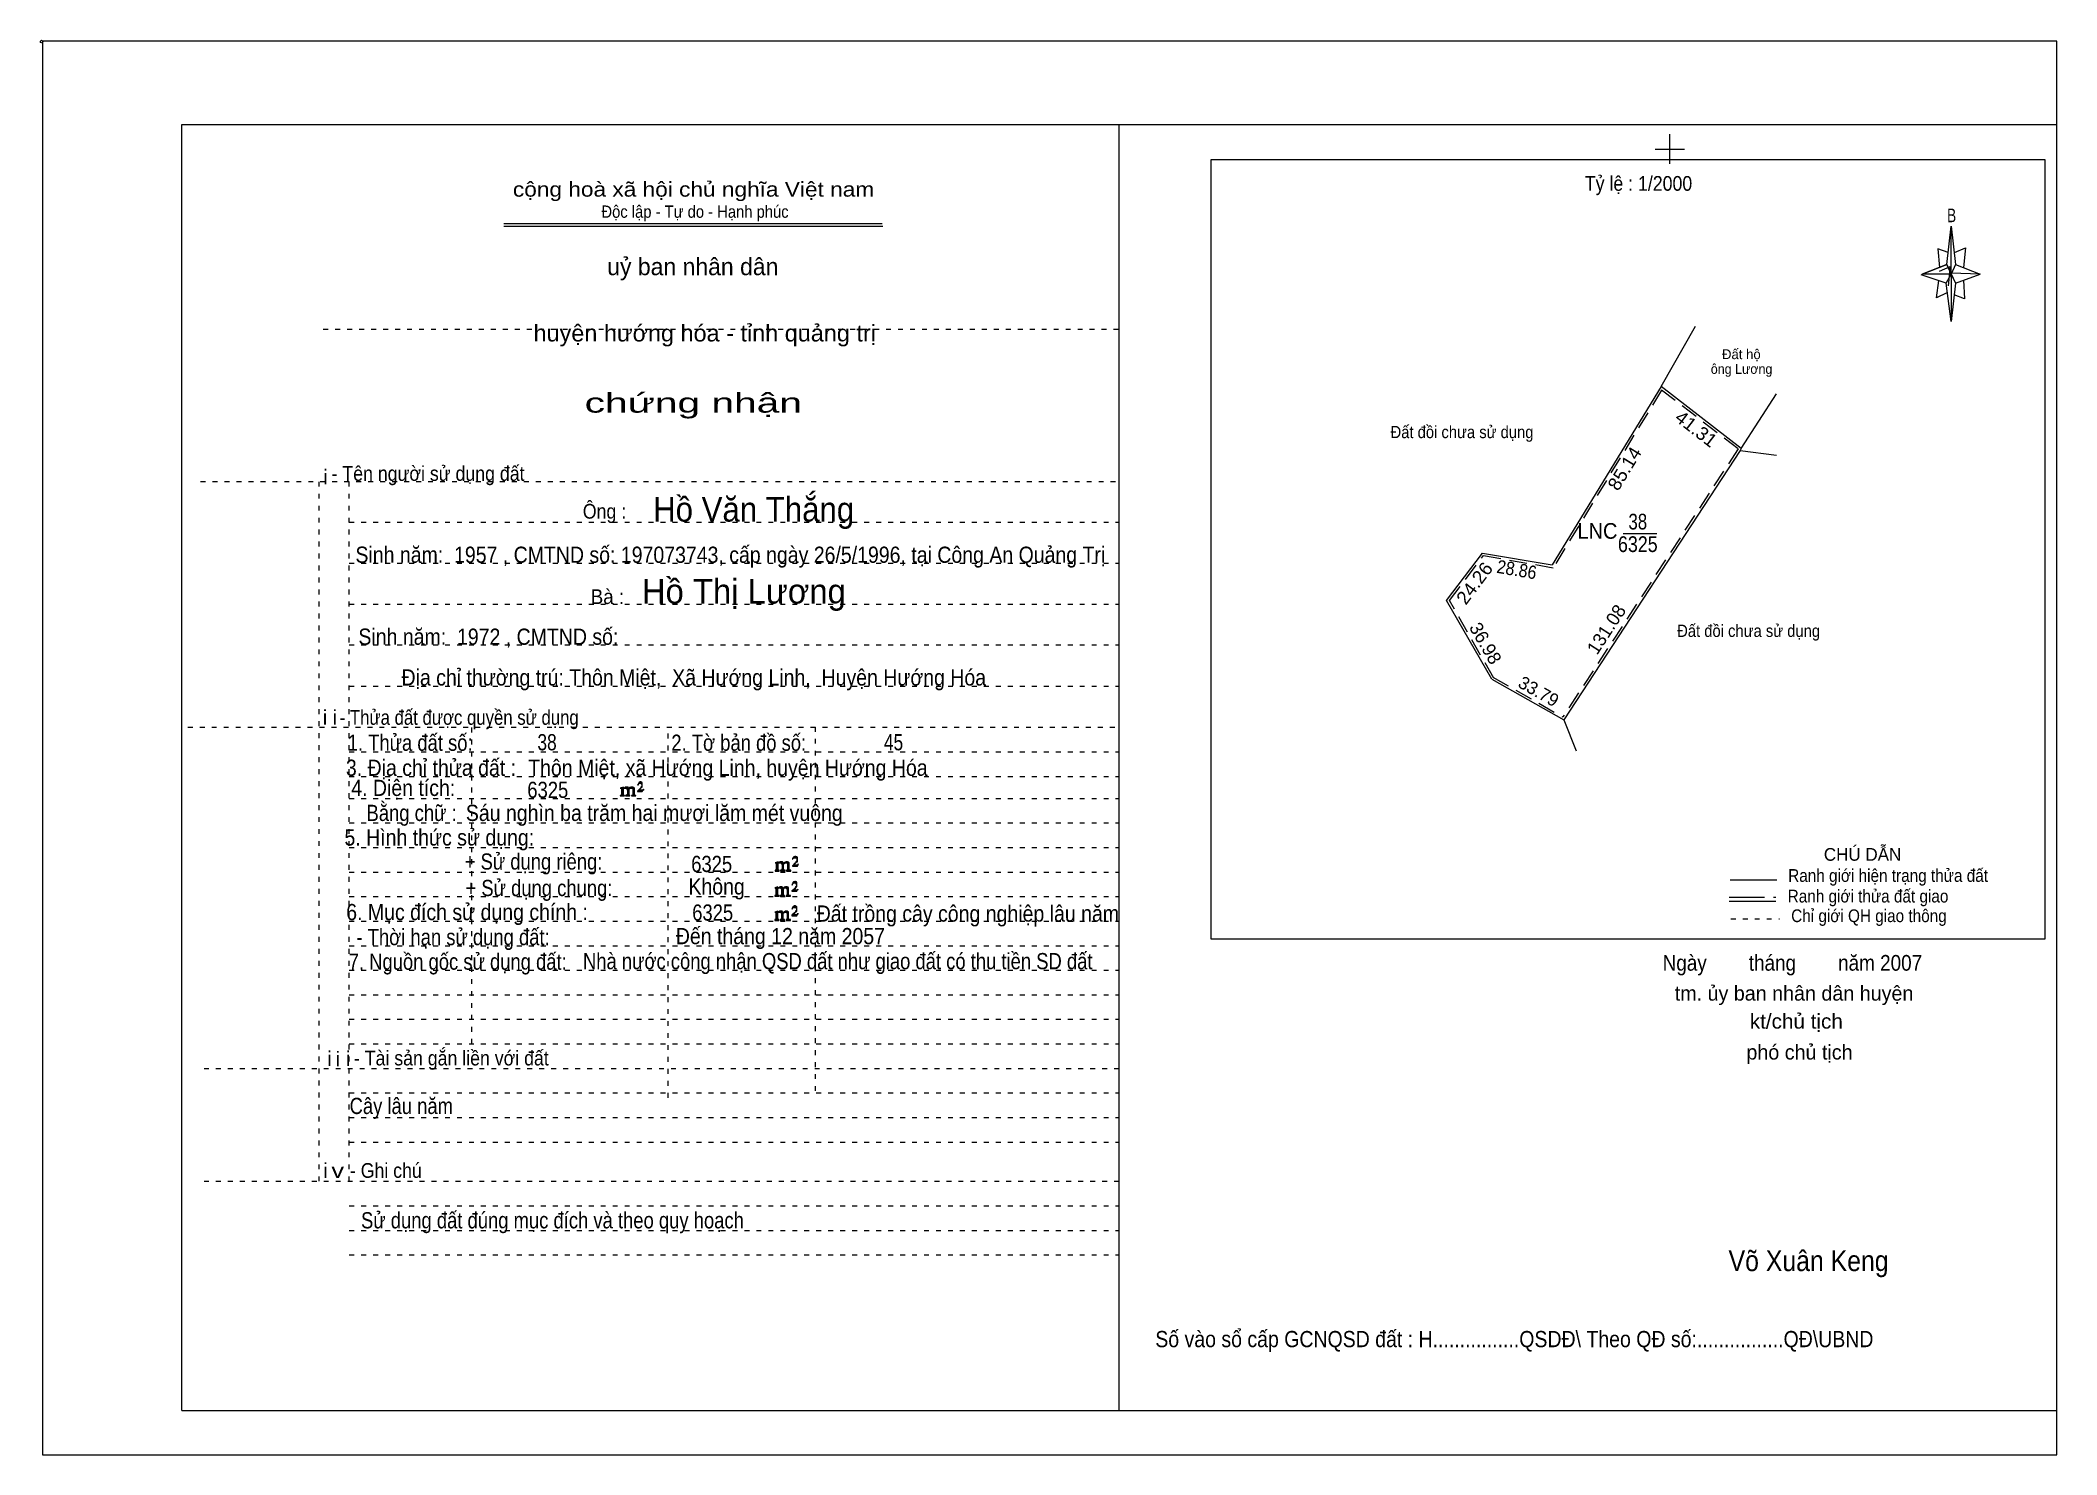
# Model space of a CAD drawing. Header units: centimetres. Extents: x -1.6 to 39.5, y -3.3 to 25.5.
import ezdxf
from ezdxf.enums import TextEntityAlignment as Align

# ---------------------------------------------------------------- set-up
doc = ezdxf.new("R2010")
doc.units = ezdxf.units.CM
doc.header["$LTSCALE"] = 0.12
for name, pattern in [('DOTTED', [1.5, 0.3, -1.2]), ('LONG_DASHED', [7.5, 6, -1.5]), ('MEDIUM_DASHED', [4.5, 3, -1.5])]:
    doc.linetypes.add(name, pattern=pattern)
for name, color, linetype, lineweight in [('1', 7, 'DOTTED', 13), ('10', 7, 'Continuous', 13), ('13', 7, 'Continuous', 13), ('4', 7, 'Continuous', 13), ('5', 7, 'Continuous', 13), ('50', 7, 'Continuous', 13), ('63', 7, 'Continuous', 13)]:
    doc.layers.add(name, color=color, linetype=linetype, lineweight=lineweight)
doc.layers.add('30', color=7, linetype='Continuous')
doc.layers.add('33', color=7, linetype='Continuous')

msp = doc.modelspace()

# ---------------------------------------------------------------- hatches: boundary and pattern name
at = {"layer": '50'}
for points in [[(10.27, 10.13), (10.27, 10.12), (10.27, 10.11), (10.25, 10.11), (10.24, 10.11), (10.24, 10.1), (10.33, 10.1), (10.33, 10.11), (10.32, 10.11), (10.31, 10.11), (10.31, 10.12), (10.31, 10.13), (10.31, 10.24), (10.31, 10.25), (10.32, 10.26), (10.34, 10.26), (10.35, 10.26), (10.36, 10.26), (10.37, 10.25), (10.39, 10.22), (10.39, 10.13), (10.37, 10.12), (10.37, 10.11), (10.36, 10.11), (10.35, 10.11), (10.35, 10.1), (10.44, 10.1), (10.44, 10.11), (10.43, 10.11), (10.42, 10.11), (10.42, 10.12), (10.42, 10.13), (10.42, 10.24), (10.44, 10.26), (10.45, 10.26), (10.46, 10.26), (10.49, 10.26), (10.49, 10.25), (10.5, 10.24), (10.5, 10.22), (10.5, 10.13), (10.5, 10.12), (10.49, 10.11), (10.49, 10.11), (10.47, 10.11), (10.47, 10.1), (10.56, 10.1), (10.56, 10.11), (10.55, 10.11), (10.54, 10.11), (10.53, 10.12), (10.53, 10.13), (10.53, 10.2), (10.53, 10.25), (10.53, 10.26), (10.52, 10.27), (10.5, 10.28), (10.47, 10.28), (10.46, 10.28), (10.44, 10.27), (10.41, 10.25), (10.41, 10.26), (10.4, 10.28), (10.39, 10.28), (10.37, 10.28), (10.35, 10.28), (10.34, 10.28), (10.32, 10.26), (10.31, 10.26), (10.31, 10.25), (10.31, 10.25), (10.31, 10.26), (10.31, 10.28), (10.24, 10.26), (10.24, 10.26), (10.25, 10.26), (10.27, 10.25), (10.27, 10.24), (10.27, 10.23)], [(10.69, 10.19), (10.72, 10.24), (10.72, 10.24), (10.71, 10.22), (10.69, 10.22), (10.68, 10.22), (10.63, 10.22), (10.66, 10.26), (10.67, 10.27), (10.69, 10.28), (10.69, 10.3), (10.69, 10.32), (10.69, 10.34), (10.69, 10.35), (10.69, 10.37), (10.68, 10.38), (10.67, 10.38), (10.66, 10.39), (10.65, 10.39), (10.63, 10.38), (10.63, 10.38), (10.62, 10.37), (10.61, 10.35), (10.59, 10.33), (10.61, 10.33), (10.61, 10.35), (10.62, 10.35), (10.63, 10.36), (10.65, 10.36), (10.66, 10.36), (10.67, 10.35), (10.68, 10.35), (10.68, 10.32), (10.68, 10.3), (10.66, 10.28), (10.66, 10.26), (10.65, 10.25), (10.59, 10.2), (10.59, 10.19)], [(13.42, 8.61), (13.42, 8.6), (13.42, 8.59), (13.41, 8.59), (13.4, 8.59), (13.4, 8.57), (13.48, 8.57), (13.48, 8.59), (13.47, 8.59), (13.46, 8.59), (13.46, 8.6), (13.46, 8.61), (13.46, 8.72), (13.46, 8.73), (13.47, 8.74), (13.5, 8.74), (13.51, 8.74), (13.52, 8.74), (13.53, 8.73), (13.54, 8.69), (13.54, 8.61), (13.53, 8.6), (13.53, 8.59), (13.52, 8.59), (13.51, 8.59), (13.51, 8.57), (13.6, 8.57), (13.6, 8.59), (13.58, 8.59), (13.57, 8.59), (13.57, 8.6), (13.57, 8.61), (13.57, 8.72), (13.6, 8.74), (13.61, 8.74), (13.62, 8.74), (13.64, 8.74), (13.64, 8.73), (13.65, 8.72), (13.65, 8.69), (13.65, 8.61), (13.65, 8.6), (13.64, 8.59), (13.64, 8.59), (13.63, 8.59), (13.63, 8.57), (13.72, 8.57), (13.72, 8.59), (13.7, 8.59), (13.69, 8.59), (13.68, 8.6), (13.68, 8.61), (13.68, 8.68), (13.68, 8.73), (13.68, 8.74), (13.67, 8.75), (13.65, 8.76), (13.63, 8.76), (13.62, 8.76), (13.6, 8.75), (13.56, 8.73), (13.56, 8.74), (13.55, 8.76), (13.54, 8.76), (13.53, 8.76), (13.51, 8.76), (13.5, 8.76), (13.47, 8.74), (13.46, 8.74), (13.46, 8.73), (13.46, 8.73), (13.46, 8.74), (13.46, 8.76), (13.4, 8.74), (13.4, 8.74), (13.41, 8.74), (13.42, 8.73), (13.42, 8.72), (13.42, 8.71)], [(13.85, 8.67), (13.87, 8.72), (13.87, 8.72), (13.86, 8.69), (13.85, 8.69), (13.84, 8.69), (13.78, 8.69), (13.82, 8.74), (13.83, 8.75), (13.85, 8.76), (13.85, 8.78), (13.85, 8.79), (13.85, 8.82), (13.85, 8.83), (13.85, 8.85), (13.84, 8.86), (13.83, 8.86), (13.82, 8.87), (13.8, 8.87), (13.78, 8.86), (13.78, 8.86), (13.77, 8.85), (13.76, 8.83), (13.75, 8.81), (13.76, 8.81), (13.76, 8.83), (13.77, 8.83), (13.78, 8.84), (13.8, 8.84), (13.82, 8.84), (13.83, 8.83), (13.84, 8.83), (13.84, 8.79), (13.84, 8.78), (13.82, 8.76), (13.82, 8.74), (13.8, 8.73), (13.75, 8.68), (13.75, 8.67)], [(13.41, 8.09), (13.41, 8.08), (13.41, 8.07), (13.4, 8.07), (13.39, 8.07), (13.39, 8.06), (13.48, 8.06), (13.48, 8.07), (13.47, 8.07), (13.45, 8.07), (13.45, 8.08), (13.45, 8.09), (13.45, 8.2), (13.45, 8.21), (13.47, 8.23), (13.49, 8.23), (13.5, 8.23), (13.51, 8.23), (13.52, 8.21), (13.53, 8.18), (13.53, 8.09), (13.52, 8.08), (13.52, 8.07), (13.51, 8.07), (13.5, 8.07), (13.5, 8.06), (13.59, 8.06), (13.59, 8.07), (13.58, 8.07), (13.57, 8.07), (13.57, 8.08), (13.57, 8.09), (13.57, 8.2), (13.59, 8.23), (13.6, 8.23), (13.61, 8.23), (13.63, 8.23), (13.63, 8.21), (13.64, 8.2), (13.64, 8.18), (13.64, 8.09), (13.64, 8.08), (13.63, 8.07), (13.63, 8.07), (13.62, 8.07), (13.62, 8.06), (13.71, 8.06), (13.71, 8.07), (13.7, 8.07), (13.69, 8.07), (13.67, 8.08), (13.67, 8.09), (13.67, 8.17), (13.67, 8.21), (13.67, 8.23), (13.66, 8.24), (13.64, 8.25), (13.62, 8.25), (13.61, 8.25), (13.59, 8.24), (13.55, 8.21), (13.55, 8.23), (13.54, 8.25), (13.53, 8.25), (13.52, 8.25), (13.5, 8.25), (13.49, 8.25), (13.47, 8.23), (13.45, 8.23), (13.45, 8.21), (13.45, 8.21), (13.45, 8.23), (13.45, 8.25), (13.39, 8.23), (13.39, 8.23), (13.4, 8.23), (13.41, 8.21), (13.41, 8.2), (13.41, 8.19)], [(13.84, 8.16), (13.86, 8.2), (13.86, 8.2), (13.85, 8.18), (13.84, 8.18), (13.83, 8.18), (13.77, 8.18), (13.81, 8.23), (13.82, 8.24), (13.84, 8.25), (13.84, 8.27), (13.84, 8.28), (13.84, 8.3), (13.84, 8.31), (13.84, 8.34), (13.83, 8.35), (13.82, 8.35), (13.81, 8.36), (13.8, 8.36), (13.77, 8.35), (13.77, 8.35), (13.76, 8.34), (13.75, 8.31), (13.74, 8.29), (13.75, 8.29), (13.75, 8.31), (13.76, 8.31), (13.77, 8.33), (13.8, 8.33), (13.81, 8.33), (13.82, 8.31), (13.83, 8.31), (13.83, 8.28), (13.83, 8.27), (13.81, 8.25), (13.81, 8.23), (13.8, 8.21), (13.74, 8.17), (13.74, 8.16)], [(13.84, 7.66), (13.86, 7.71), (13.86, 7.71), (13.85, 7.68), (13.84, 7.68), (13.83, 7.68), (13.77, 7.68), (13.81, 7.73), (13.82, 7.74), (13.84, 7.75), (13.84, 7.77), (13.84, 7.78), (13.84, 7.81), (13.84, 7.82), (13.84, 7.84), (13.83, 7.85), (13.82, 7.85), (13.81, 7.86), (13.79, 7.86), (13.77, 7.85), (13.77, 7.85), (13.76, 7.84), (13.75, 7.82), (13.74, 7.8), (13.75, 7.8), (13.75, 7.82), (13.76, 7.82), (13.77, 7.83), (13.79, 7.83), (13.81, 7.83), (13.82, 7.82), (13.83, 7.82), (13.83, 7.78), (13.83, 7.77), (13.81, 7.75), (13.81, 7.73), (13.79, 7.72), (13.74, 7.67), (13.74, 7.66)], [(13.41, 7.6), (13.41, 7.59), (13.41, 7.58), (13.4, 7.58), (13.39, 7.58), (13.39, 7.56), (13.47, 7.56), (13.47, 7.58), (13.46, 7.58), (13.45, 7.58), (13.45, 7.59), (13.45, 7.6), (13.45, 7.71), (13.45, 7.72), (13.46, 7.73), (13.49, 7.73), (13.5, 7.73), (13.51, 7.73), (13.52, 7.72), (13.53, 7.68), (13.53, 7.6), (13.52, 7.59), (13.52, 7.58), (13.51, 7.58), (13.5, 7.58), (13.5, 7.56), (13.59, 7.56), (13.59, 7.58), (13.57, 7.58), (13.56, 7.58), (13.56, 7.59), (13.56, 7.6), (13.56, 7.71), (13.59, 7.73), (13.6, 7.73), (13.61, 7.73), (13.63, 7.73), (13.63, 7.72), (13.64, 7.71), (13.64, 7.68), (13.64, 7.6), (13.64, 7.59), (13.63, 7.58), (13.63, 7.58), (13.62, 7.58), (13.62, 7.56), (13.71, 7.56), (13.71, 7.58), (13.69, 7.58), (13.68, 7.58), (13.67, 7.59), (13.67, 7.6), (13.67, 7.67), (13.67, 7.72), (13.67, 7.73), (13.66, 7.74), (13.64, 7.75), (13.62, 7.75), (13.61, 7.75), (13.59, 7.74), (13.55, 7.72), (13.55, 7.73), (13.54, 7.75), (13.53, 7.75), (13.52, 7.75), (13.5, 7.75), (13.49, 7.75), (13.46, 7.73), (13.45, 7.73), (13.45, 7.72), (13.45, 7.72), (13.45, 7.73), (13.45, 7.75), (13.39, 7.73), (13.39, 7.73), (13.4, 7.73), (13.41, 7.72), (13.41, 7.71), (13.41, 7.7)]]:
    msp.add_hatch(color=256, dxfattribs=at).paths.add_polyline_path(points)

# ---------------------------------------------------------------- linework, layer by layer
at = {"layer": '1', "linetype": 'Continuous'}
for p, q in [((1.31, -2.42), (1.31, 23.78)), ((1.31, 23.78), (39.51, 23.78)), ((20.41, -2.42), (20.41, 23.78)), ((39.51, -2.42), (39.51, 23.78)), ((7.87, 21.76), (15.58, 21.76)), ((7.87, 21.71), (15.59, 21.71)), ((37.26, 20.55), (36.75, 20.72)), ((1.31, -2.42), (39.51, -2.42))]:
    msp.add_line(p, q, dxfattribs=at)
at = {"layer": '1'}
for p, q in [((4.19, 19.61), (20.41, 19.61)), ((1.69, 16.51), (20.41, 16.51)), ((4.11, 2.25), (4.11, 16.51)), ((4.72, 2.25), (4.72, 16.51)), ((4.72, 15.68), (20.41, 15.68)), ((4.72, 14.84), (20.41, 14.84)), ((4.72, 14.01), (20.41, 14.01)), ((4.72, 13.18), (20.41, 13.18)), ((4.72, 12.34), (20.41, 12.34)), ((1.43, 11.5), (20.41, 11.5)), ((7.22, 5.05), (7.22, 11.5)), ((11.22, 3.95), (11.22, 11.5)), ((14.22, 4.09), (14.22, 11.5)), ((4.72, 11), (20.41, 11)), ((4.72, 10.5), (20.41, 10.5)), ((4.72, 10.05), (20.41, 10.05)), ((4.72, 9.55), (20.41, 9.55)), ((4.72, 9.05), (20.41, 9.05)), ((4.72, 8.55), (20.41, 8.55)), ((4.72, 8.05), (20.41, 8.05)), ((4.72, 7.55), (20.41, 7.55)), ((4.72, 7.05), (20.41, 7.05)), ((4.72, 6.55), (20.41, 6.55)), ((4.72, 6.05), (20.41, 6.05)), ((4.72, 5.55), (20.41, 5.55)), ((4.72, 5.05), (20.41, 5.05)), ((1.76, 4.55), (20.41, 4.55)), ((4.72, 4.05), (20.41, 4.05)), ((4.72, 3.55), (20.41, 3.55)), ((4.72, 3.05), (20.41, 3.05)), ((1.76, 2.25), (20.41, 2.25)), ((4.72, 1.75), (20.41, 1.75)), ((4.72, 1.25), (20.41, 1.25)), ((4.72, 0.75), (20.41, 0.75))]:
    msp.add_line(p, q, dxfattribs=at)
at = {"layer": '1', "linetype": 'Continuous'}
msp.add_lwpolyline([(-1.53, -3.32), (39.51, -3.32), (39.51, 25.48), (-1.53, 25.48)], close=True, dxfattribs=at)
msp.add_lwpolyline([(37.27, 20.35), (37.06, 20.25), (37.11, 20.6)], dxfattribs=at)
at = {"layer": '10'}
for p, q in [((31.45, 18.44), (32.15, 19.67)), ((31.45, 18.44), (29.23, 14.81)), ((33.08, 17.18), (31.45, 18.44)), ((33.08, 17.18), (33.8, 18.29)), ((28, 12.48), (29.47, 11.65))]:
    msp.add_line(p, q, dxfattribs=at)
at = {"layer": '10', "linetype": 'MEDIUM_DASHED'}
for p, q in [((31.46, 18.37), (29.25, 14.75)), ((33.02, 17.17), (31.46, 18.37)), ((33.02, 17.17), (29.45, 11.71)), ((28.02, 12.52), (29.45, 11.71))]:
    msp.add_line(p, q, dxfattribs=at)
at = {"layer": '10'}
for points in [[(33.06, 17.14), (29.47, 11.65), (29.72, 11.02)], [(33.08, 17.18), (33.06, 17.14), (33.8, 17.04)], [(28, 12.48), (27.08, 14.08), (27.81, 15.05), (29.23, 14.81)]]:
    msp.add_lwpolyline(points, dxfattribs=at)
at = {"layer": '10', "linetype": 'MEDIUM_DASHED'}
msp.add_lwpolyline([(28.04, 12.5), (27.14, 14.08), (27.83, 15), (29.25, 14.75)], dxfattribs=at)
at = {"layer": '13'}
msp.add_line((30.68, 15.45), (31.36, 15.45), dxfattribs=at)
at = {"layer": '4'}
for p, q in [((32.86, 8.39), (33.81, 8.39)), ((32.84, 7.96), (33.79, 7.96))]:
    msp.add_line(p, q, dxfattribs=at)
at = {"layer": '4', "linetype": 'LONG_DASHED'}
msp.add_line((32.84, 8.04), (33.79, 8.04), dxfattribs=at)
at = {"layer": '4', "linetype": 'DOTTED'}
msp.add_line((32.87, 7.6), (33.86, 7.6), dxfattribs=at)
at = {"layer": '4'}
msp.add_lwpolyline([(22.28, 23.07), (39.27, 23.07), (39.27, 7.18), (22.28, 7.18)], close=True, dxfattribs=at)
msp.add_circle((-1.55, 25.47), 0.025, dxfattribs=at)
at = {"layer": '5'}
for p, q in [((37.27, 20.93), (37.36, 21.71)), ((37.45, 20.55), (37.36, 19.77)), ((37.45, 20.93), (37.95, 20.73)), ((37.61, 20.61), (37.63, 20.23)), ((37.63, 20.23), (37.42, 20.31))]:
    msp.add_line(p, q, dxfattribs=at)
for points in [[(37.36, 21.71), (37.45, 20.93), (37.36, 20.73)], [(37.36, 20.73), (36.77, 20.73), (37.27, 20.93), (37.45, 20.55), (37.95, 20.73), (37.36, 20.75)], [(37.36, 20.73), (37.36, 19.77), (37.26, 20.55)]]:
    msp.add_lwpolyline(points, close=True, dxfattribs=at)
for points in [[(37.3, 21.17), (37.09, 21.25), (37.12, 20.87)], [(37.43, 21.17), (37.65, 21.27), (37.61, 20.87)], [(37.36, 20.73), (37.27, 20.93), (36.77, 20.73)], [(37.12, 20.79), (37.34, 20.89), (37.3, 20.49)], [(37.36, 20.73), (37.45, 20.55), (37.95, 20.73)]]:
    msp.add_lwpolyline(points, dxfattribs=at)
at = {"layer": '50'}
for points in [[(10.27, 10.13), (10.27, 10.12), (10.27, 10.11), (10.25, 10.11), (10.24, 10.11), (10.24, 10.1), (10.33, 10.1), (10.33, 10.11), (10.32, 10.11), (10.31, 10.11), (10.31, 10.12), (10.31, 10.13), (10.31, 10.24), (10.31, 10.25), (10.32, 10.26), (10.34, 10.26), (10.35, 10.26), (10.36, 10.26), (10.37, 10.25), (10.39, 10.22), (10.39, 10.13), (10.37, 10.12), (10.37, 10.11), (10.36, 10.11), (10.35, 10.11), (10.35, 10.1), (10.44, 10.1), (10.44, 10.11), (10.43, 10.11), (10.42, 10.11), (10.42, 10.12), (10.42, 10.13), (10.42, 10.24), (10.44, 10.26), (10.45, 10.26), (10.46, 10.26), (10.49, 10.26), (10.49, 10.25), (10.5, 10.24), (10.5, 10.22), (10.5, 10.13), (10.5, 10.12), (10.49, 10.11), (10.49, 10.11), (10.47, 10.11), (10.47, 10.1), (10.56, 10.1), (10.56, 10.11), (10.55, 10.11), (10.54, 10.11), (10.53, 10.12), (10.53, 10.13), (10.53, 10.2), (10.53, 10.25), (10.53, 10.26), (10.52, 10.27), (10.5, 10.28), (10.47, 10.28), (10.46, 10.28), (10.44, 10.27), (10.41, 10.25), (10.41, 10.26), (10.4, 10.28), (10.39, 10.28), (10.37, 10.28), (10.35, 10.28), (10.34, 10.28), (10.32, 10.26), (10.31, 10.26), (10.31, 10.25), (10.31, 10.25), (10.31, 10.26), (10.31, 10.28), (10.24, 10.26), (10.24, 10.26), (10.25, 10.26), (10.27, 10.25), (10.27, 10.24), (10.27, 10.23)], [(10.69, 10.19), (10.72, 10.24), (10.72, 10.24), (10.71, 10.22), (10.69, 10.22), (10.68, 10.22), (10.63, 10.22), (10.66, 10.26), (10.67, 10.27), (10.69, 10.28), (10.69, 10.3), (10.69, 10.32), (10.69, 10.34), (10.69, 10.35), (10.69, 10.37), (10.68, 10.38), (10.67, 10.38), (10.66, 10.39), (10.65, 10.39), (10.63, 10.38), (10.63, 10.38), (10.62, 10.37), (10.61, 10.35), (10.59, 10.33), (10.61, 10.33), (10.61, 10.35), (10.62, 10.35), (10.63, 10.36), (10.65, 10.36), (10.66, 10.36), (10.67, 10.35), (10.68, 10.35), (10.68, 10.32), (10.68, 10.3), (10.66, 10.28), (10.66, 10.26), (10.65, 10.25), (10.59, 10.2), (10.59, 10.19)], [(13.42, 8.61), (13.42, 8.6), (13.42, 8.59), (13.41, 8.59), (13.4, 8.59), (13.4, 8.57), (13.48, 8.57), (13.48, 8.59), (13.47, 8.59), (13.46, 8.59), (13.46, 8.6), (13.46, 8.61), (13.46, 8.72), (13.46, 8.73), (13.47, 8.74), (13.5, 8.74), (13.51, 8.74), (13.52, 8.74), (13.53, 8.73), (13.54, 8.69), (13.54, 8.61), (13.53, 8.6), (13.53, 8.59), (13.52, 8.59), (13.51, 8.59), (13.51, 8.57), (13.6, 8.57), (13.6, 8.59), (13.58, 8.59), (13.57, 8.59), (13.57, 8.6), (13.57, 8.61), (13.57, 8.72), (13.6, 8.74), (13.61, 8.74), (13.62, 8.74), (13.64, 8.74), (13.64, 8.73), (13.65, 8.72), (13.65, 8.69), (13.65, 8.61), (13.65, 8.6), (13.64, 8.59), (13.64, 8.59), (13.63, 8.59), (13.63, 8.57), (13.72, 8.57), (13.72, 8.59), (13.7, 8.59), (13.69, 8.59), (13.68, 8.6), (13.68, 8.61), (13.68, 8.68), (13.68, 8.73), (13.68, 8.74), (13.67, 8.75), (13.65, 8.76), (13.63, 8.76), (13.62, 8.76), (13.6, 8.75), (13.56, 8.73), (13.56, 8.74), (13.55, 8.76), (13.54, 8.76), (13.53, 8.76), (13.51, 8.76), (13.5, 8.76), (13.47, 8.74), (13.46, 8.74), (13.46, 8.73), (13.46, 8.73), (13.46, 8.74), (13.46, 8.76), (13.4, 8.74), (13.4, 8.74), (13.41, 8.74), (13.42, 8.73), (13.42, 8.72), (13.42, 8.71)], [(13.85, 8.67), (13.87, 8.72), (13.87, 8.72), (13.86, 8.69), (13.85, 8.69), (13.84, 8.69), (13.78, 8.69), (13.82, 8.74), (13.83, 8.75), (13.85, 8.76), (13.85, 8.78), (13.85, 8.79), (13.85, 8.82), (13.85, 8.83), (13.85, 8.85), (13.84, 8.86), (13.83, 8.86), (13.82, 8.87), (13.8, 8.87), (13.78, 8.86), (13.78, 8.86), (13.77, 8.85), (13.76, 8.83), (13.75, 8.81), (13.76, 8.81), (13.76, 8.83), (13.77, 8.83), (13.78, 8.84), (13.8, 8.84), (13.82, 8.84), (13.83, 8.83), (13.84, 8.83), (13.84, 8.79), (13.84, 8.78), (13.82, 8.76), (13.82, 8.74), (13.8, 8.73), (13.75, 8.68), (13.75, 8.67)], [(13.41, 8.09), (13.41, 8.08), (13.41, 8.07), (13.4, 8.07), (13.39, 8.07), (13.39, 8.06), (13.48, 8.06), (13.48, 8.07), (13.47, 8.07), (13.45, 8.07), (13.45, 8.08), (13.45, 8.09), (13.45, 8.2), (13.45, 8.21), (13.47, 8.23), (13.49, 8.23), (13.5, 8.23), (13.51, 8.23), (13.52, 8.21), (13.53, 8.18), (13.53, 8.09), (13.52, 8.08), (13.52, 8.07), (13.51, 8.07), (13.5, 8.07), (13.5, 8.06), (13.59, 8.06), (13.59, 8.07), (13.58, 8.07), (13.57, 8.07), (13.57, 8.08), (13.57, 8.09), (13.57, 8.2), (13.59, 8.23), (13.6, 8.23), (13.61, 8.23), (13.63, 8.23), (13.63, 8.21), (13.64, 8.2), (13.64, 8.18), (13.64, 8.09), (13.64, 8.08), (13.63, 8.07), (13.63, 8.07), (13.62, 8.07), (13.62, 8.06), (13.71, 8.06), (13.71, 8.07), (13.7, 8.07), (13.69, 8.07), (13.67, 8.08), (13.67, 8.09), (13.67, 8.17), (13.67, 8.21), (13.67, 8.23), (13.66, 8.24), (13.64, 8.25), (13.62, 8.25), (13.61, 8.25), (13.59, 8.24), (13.55, 8.21), (13.55, 8.23), (13.54, 8.25), (13.53, 8.25), (13.52, 8.25), (13.5, 8.25), (13.49, 8.25), (13.47, 8.23), (13.45, 8.23), (13.45, 8.21), (13.45, 8.21), (13.45, 8.23), (13.45, 8.25), (13.39, 8.23), (13.39, 8.23), (13.4, 8.23), (13.41, 8.21), (13.41, 8.2), (13.41, 8.19)], [(13.84, 8.16), (13.86, 8.2), (13.86, 8.2), (13.85, 8.18), (13.84, 8.18), (13.83, 8.18), (13.77, 8.18), (13.81, 8.23), (13.82, 8.24), (13.84, 8.25), (13.84, 8.27), (13.84, 8.28), (13.84, 8.3), (13.84, 8.31), (13.84, 8.34), (13.83, 8.35), (13.82, 8.35), (13.81, 8.36), (13.8, 8.36), (13.77, 8.35), (13.77, 8.35), (13.76, 8.34), (13.75, 8.31), (13.74, 8.29), (13.75, 8.29), (13.75, 8.31), (13.76, 8.31), (13.77, 8.33), (13.8, 8.33), (13.81, 8.33), (13.82, 8.31), (13.83, 8.31), (13.83, 8.28), (13.83, 8.27), (13.81, 8.25), (13.81, 8.23), (13.8, 8.21), (13.74, 8.17), (13.74, 8.16)], [(13.84, 7.66), (13.86, 7.71), (13.86, 7.71), (13.85, 7.68), (13.84, 7.68), (13.83, 7.68), (13.77, 7.68), (13.81, 7.73), (13.82, 7.74), (13.84, 7.75), (13.84, 7.77), (13.84, 7.78), (13.84, 7.81), (13.84, 7.82), (13.84, 7.84), (13.83, 7.85), (13.82, 7.85), (13.81, 7.86), (13.79, 7.86), (13.77, 7.85), (13.77, 7.85), (13.76, 7.84), (13.75, 7.82), (13.74, 7.8), (13.75, 7.8), (13.75, 7.82), (13.76, 7.82), (13.77, 7.83), (13.79, 7.83), (13.81, 7.83), (13.82, 7.82), (13.83, 7.82), (13.83, 7.78), (13.83, 7.77), (13.81, 7.75), (13.81, 7.73), (13.79, 7.72), (13.74, 7.67), (13.74, 7.66)], [(13.41, 7.6), (13.41, 7.59), (13.41, 7.58), (13.4, 7.58), (13.39, 7.58), (13.39, 7.56), (13.47, 7.56), (13.47, 7.58), (13.46, 7.58), (13.45, 7.58), (13.45, 7.59), (13.45, 7.6), (13.45, 7.71), (13.45, 7.72), (13.46, 7.73), (13.49, 7.73), (13.5, 7.73), (13.51, 7.73), (13.52, 7.72), (13.53, 7.68), (13.53, 7.6), (13.52, 7.59), (13.52, 7.58), (13.51, 7.58), (13.5, 7.58), (13.5, 7.56), (13.59, 7.56), (13.59, 7.58), (13.57, 7.58), (13.56, 7.58), (13.56, 7.59), (13.56, 7.6), (13.56, 7.71), (13.59, 7.73), (13.6, 7.73), (13.61, 7.73), (13.63, 7.73), (13.63, 7.72), (13.64, 7.71), (13.64, 7.68), (13.64, 7.6), (13.64, 7.59), (13.63, 7.58), (13.63, 7.58), (13.62, 7.58), (13.62, 7.56), (13.71, 7.56), (13.71, 7.58), (13.69, 7.58), (13.68, 7.58), (13.67, 7.59), (13.67, 7.6), (13.67, 7.67), (13.67, 7.72), (13.67, 7.73), (13.66, 7.74), (13.64, 7.75), (13.62, 7.75), (13.61, 7.75), (13.59, 7.74), (13.55, 7.72), (13.55, 7.73), (13.54, 7.75), (13.53, 7.75), (13.52, 7.75), (13.5, 7.75), (13.49, 7.75), (13.46, 7.73), (13.45, 7.73), (13.45, 7.72), (13.45, 7.72), (13.45, 7.73), (13.45, 7.75), (13.39, 7.73), (13.39, 7.73), (13.4, 7.73), (13.41, 7.72), (13.41, 7.71), (13.41, 7.7)]]:
    msp.add_lwpolyline(points, close=True, dxfattribs=at)
at = {"layer": '63'}
for p, q in [((31.63, 22.98), (31.63, 23.58)), ((31.33, 23.28), (31.93, 23.28))]:
    msp.add_line(p, q, dxfattribs=at)

# ---------------------------------------------------------------- texts
at = {"layer": '1'}
for s, height, width, p in [('cộng hoà xã hội chủ nghĩa Việt nam', 0.3, 1.15, (11.735, 22.31)), ('Độc lập - Tự do - Hạnh phúc', 0.25, 0.9, (11.765, 21.88)), ('chứng nhận', 0.4, 1.55, (11.73, 17.91)), ('- Tên người sử dụng đất', 0.3, 0.9, (6.325, 16.52)), ('- Thửa đất được quyền sử dụng', 0.3, 0.85, (6.96, 11.55)), ('- Tài sản gắn liền với đất ', 0.3, 0.9, (6.85, 4.61)), ('v', 0.3, 1.3, (4.485, 2.32)), ('- Ghi chú', 0.3, 0.9, (5.465, 2.32))]:
    msp.add_text(s, height=height, dxfattribs=dict(at, width=width)).set_placement(p, align=Align.CENTER)
for s, height, p in [('uỷ ban nhân dân', 0.35, (11.72, 20.71)), ('i', 0.3, (4.235, 16.45)), ('i', 0.3, (4.225, 11.55)), ('i', 0.3, (4.425, 11.55)), ('i', 0.3, (4.315, 4.6)), ('i', 0.3, (4.485, 4.59)), ('i', 0.3, (4.695, 4.6)), ('i', 0.3, (4.235, 2.32))]:
    msp.add_text(s, height=height, dxfattribs=at).set_placement(p, align=Align.CENTER)
at = {"layer": '10'}
for s, height, width, p in [('Tỷ lệ : 1/2000', 0.3, 0.9, (30.99, 22.43)), ('ông Lương', 0.2, 0.95, (33.09, 18.7)), ('Đất đồi chưa sử dụng ', 0.25, 0.9, (27.435, 17.39)), ('Hồ Văn Thắng', 0.5, 0.95, (12.96, 15.69)), ('Đất đồi chưa sử dụng ', 0.25, 0.9, (33.275, 13.34)), ('Võ Xuân Keng', 0.42, 0.9, (34.455, 0.42))]:
    msp.add_text(s, height=height, dxfattribs=dict(at, width=width)).set_placement(p, align=Align.CENTER)
for s, height, p in [('Đất hộ', 0.2, (33.085, 19)), ('Hồ Thị Lương', 0.5, (12.76, 14.02))]:
    msp.add_text(s, height=height, dxfattribs=at).set_placement(p, align=Align.CENTER)
at = {"layer": '30'}
for s, height, rotation, width, p in [('41.31', 0.27, 322.287, 1.05, (32.082, 17.474)), ('85.14', 0.2699, 58.526, 1.05, (30.821, 16.7)), ('24.26', 0.27, 53.092, 1.05, (27.756, 14.354)), ('28.86', 0.27, 350.306, 0.9, (28.487, 14.58))]:
    msp.add_text(s, height=height, rotation=rotation, dxfattribs=dict(at, width=width)).set_placement(p, align=Align.CENTER)
for s, height, rotation, p in [('131.08', 0.2699, 56.835, (30.448, 13.421)), ('36.98', 0.27, 299.997, (27.755, 13.143)), ('33.79', 0.26, 330.438, (28.891, 12.118))]:
    msp.add_text(s, height=height, rotation=rotation, dxfattribs=at).set_placement(p, align=Align.CENTER)
at = {"layer": '33', "width": 0.95}
msp.add_text('LNC', height=0.32, dxfattribs=at).set_placement((30.56, 15.34), align=Align.RIGHT)
at = {"layer": '33'}
for s, width, p in [('38', 0.8, (30.975, 15.53)), ('6325', 0.85, (30.975, 15.07))]:
    msp.add_text(s, height=0.32, dxfattribs=dict(at, width=width)).set_placement(p, align=Align.CENTER)
at = {"layer": '4'}
msp.add_text('CHÚ DẪN', height=0.2591, dxfattribs=at).set_placement((35.555, 8.78), align=Align.CENTER)
at = {"layer": '4', "width": 0.9}
for s, p in [('Ranh giới hiện trạng thửa đất', (36.075, 8.35)), ('Ranh giới thửa đất giao ', (35.71, 7.93)), ('Chỉ giới QH giao thông', (35.685, 7.53))]:
    msp.add_text(s, height=0.2591, dxfattribs=at).set_placement(p, align=Align.CENTER)
at = {"layer": '5', "width": 0.75}
msp.add_text('B', height=0.276, dxfattribs=at).set_placement((37.37, 21.79), align=Align.CENTER)
at = {"layer": '50'}
for s, height, width, p in [('  huyện hướng hóa - tỉnh quảng trị', 0.34, 1.05, (11.83, 19.36)), ('Ông :', 0.3, 0.9, (9.92, 15.75)), ('Sinh năm:  1957 , CMTND số: 197073743, cấp ngày 26/5/1996, tại Công An Quảng Trị', 0.33, 0.9, (12.485, 14.85)), ('Bà :', 0.3, 0.95, (9.98, 14.01)), ('Sinh năm:  1972 , CMTND số: ', 0.33, 0.9, (7.61, 13.18)), ('Địa chỉ thường trú: Thôn Miệt,  Xã Hướng Linh,  Huyện Hướng Hóa', 0.33, 0.9, (11.74, 12.35)), ('1. Thửa đất số:  ', 0.33, 0.85, (6.065, 11.02)), ('38', 0.33, 0.8, (8.75, 11.03)), ('2. Tờ bản đồ số:  ', 0.33, 0.85, (12.76, 11.02)), ('45', 0.33, 0.8, (15.81, 11.03)), ('3. Địa chỉ thửa đất : ', 0.33, 0.9, (6.44, 10.51)), ('Thôn Miệt, xã Hướng Linh, huyện Hướng Hóa', 0.33, 0.9, (12.435, 10.51)), ('4. Diện tích: ', 0.33, 0.9, (5.875, 10.1)), ('6325', 0.33, 0.85, (8.765, 10.06)), ('Bằng chữ :', 0.33, 0.85, (5.99, 9.59)), ('Sáu nghìn ba trăm hai mươi lăm mét vuông', 0.33, 0.9, (10.935, 9.59)), ('5. Hình thức sử dụng:', 0.33, 0.9, (6.555, 9.09)), ('+ Sử dụng riêng:', 0.33, 0.85, (8.475, 8.6)), ('6325', 0.33, 0.85, (12.105, 8.55)), ('+ Sử dụng chung:', 0.33, 0.85, (8.585, 8.06)), ('Không', 0.33, 0.9, (12.205, 8.09)), ('6. Mục đích sử dụng chính :', 0.33, 0.9, (7.12, 7.57)), ('6325', 0.33, 0.85, (12.125, 7.56)), ('Đất trồng cây công nghiệp lâu năm', 0.33, 0.9, (17.325, 7.54)), ('- Thời hạn sử dụng đất:', 0.33, 0.85, (6.835, 7.06)), ('Đến tháng 12 năm 2057', 0.33, 0.9, (13.505, 7.08)), ('7. Nguồn gốc sử dụng đất:', 0.33, 0.85, (6.93, 6.56)), ('Nhà nước công nhận QSD đất như giao đất có thu tiền SD đất ', 0.33, 0.85, (14.725, 6.57)), ('Ngày        tháng        năm 2007', 0.32, 0.9, (34.125, 6.54)), ('kt/chủ tịch', 0.3, 1.05, (34.205, 5.36)), ('Cây lâu năm', 0.33, 0.85, (5.78, 3.62)), ('Sử dụng đất đúng mục đích và theo quy hoạch', 0.33, 0.85, (8.86, 1.29)), ('Số vào sổ cấp GCNQSD đất : H................QSDĐ\\ Theo QĐ số:................QĐ\\UBND', 0.33, 0.9, (28.46, -1.13))]:
    msp.add_text(s, height=height, dxfattribs=dict(at, width=width)).set_placement(p, align=Align.CENTER)
for s, p in [('tm. ủy ban nhân dân huyện ', (34.215, 5.93)), ('phó chủ tịch', (34.27, 4.73))]:
    msp.add_text(s, height=0.3, dxfattribs=at).set_placement(p, align=Align.CENTER)

doc.saveas('drawing.dxf')
